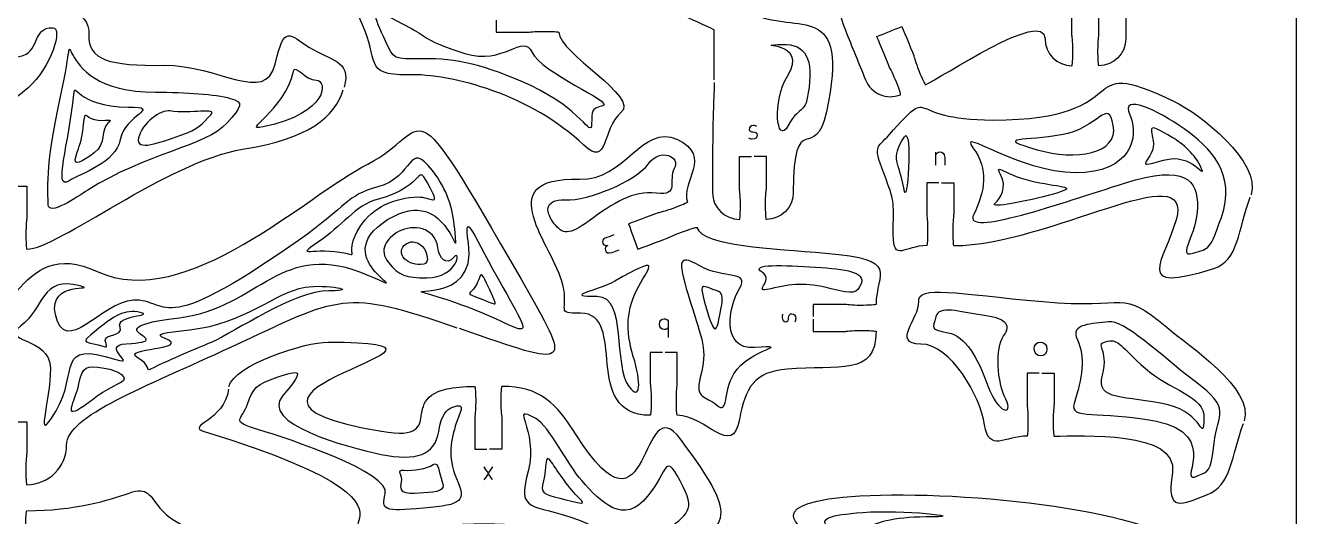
# Model space of a CAD drawing. Extents: x 0 to 300, y 0 to 300.
# Drawn here: x 158.4 to 300, y 149.5 to 204.2 of the extents above; entities that cross this region are included whole.
import ezdxf

# ---------------------------------------------------------------- set-up
doc = ezdxf.new("R2010")
doc.units = 0
doc.header["$MEASUREMENT"] = 0
doc.layers.add('DEFAULT', color=7, linetype='CONTINUOUS')

msp = doc.modelspace()

# ---------------------------------------------------------------- linework, layer by layer
at = {"layer": 'DEFAULT', "color": 1}
msp.add_lwpolyline([(300, 5.25), (300, 294.95)], dxfattribs=at)
for points, knots in [([(253.69, 218.22), (253.26, 218.33), (252.82, 218.45), (252.39, 218.57), (252.39, 218.57), (253.07, 221.1), (253.3, 221.95), (253.34, 222.12), (253.6, 222.68), (253.85, 223.61), (254.1, 224.55), (254.26, 225.31), (254.2, 225.33), (252.6, 225.76), (250.96, 224.81), (250.53, 223.21), (250.01, 221.28), (249.5, 219.35), (248.98, 217.43), (247.89, 213.37), (248.2, 207.42), (249.72, 203.68), (250.47, 201.83), (251.22, 199.98), (251.97, 198.13), (252.59, 196.59), (254.33, 195.85), (255.87, 196.48), (255.93, 196.5), (255.67, 197.24), (255.31, 198.13), (254.94, 199.03), (254.62, 199.56), (254.56, 199.72), (254.23, 200.53), (253.24, 202.96), (253.24, 202.96), (254.17, 203.34), (255.1, 203.71), (256.02, 204.09), (256.02, 204.09), (257.01, 201.66), (257.34, 200.85), (257.4, 200.68), (257.54, 200.08), (257.9, 199.19), (258.27, 198.29), (258.6, 197.58), (258.65, 197.6), (260.19, 198.23), (271.97, 206.22), (271.97, 202.72), (271.97, 201.06), (273.31, 199.71), (274.97, 199.71), (275.02, 199.71), (275.07, 200.5), (275.07, 201.46), (275.07, 202.43), (274.97, 203.04), (274.97, 203.22), (274.97, 204.38), (274.97, 205.55), (274.97, 206.72), (275.42, 206.72), (275.87, 206.72), (276.32, 206.72)], [0, 0, 0, 0, 3.820497, 3.820497, 3.820497, 4.820497, 4.820497, 4.820497, 5.820497, 5.820497, 5.820497, 6.820497, 6.820497, 6.820497, 7.820497, 7.820497, 7.820497, 24.778578, 24.778578, 24.778578, 25.778578, 25.778578, 25.778578, 42.740161, 42.740161, 42.740161, 43.740161, 43.740161, 43.740161, 44.740161, 44.740161, 44.740161, 45.740161, 45.740161, 45.740161, 46.740161, 46.740161, 46.740161, 55.241367, 55.241367, 55.241367, 56.241367, 56.241367, 56.241367, 57.241367, 57.241367, 57.241367, 58.241367, 58.241367, 58.241367, 59.241367, 59.241367, 59.241367, 60.241367, 60.241367, 60.241367, 61.241367, 61.241367, 61.241367, 62.241367, 62.241367, 62.241367, 72.161367, 72.161367, 72.161367, 75.981367, 75.981367, 75.981367, 75.981367]), ([(253.99, 218.14), (254.42, 218.02), (254.85, 217.91), (255.29, 217.79), (255.29, 217.79), (255.97, 220.32), (256.19, 221.17), (256.24, 221.34), (256.3, 221.95), (256.55, 222.88), (256.8, 223.81), (257.04, 224.55), (257.1, 224.55), (258.7, 224.12), (259.65, 222.48), (259.22, 220.88), (257.92, 216.02), (259.32, 203.68), (267.74, 211.73), (272.38, 216.16), (280.97, 216.5), (280.97, 209.37), (280.97, 207.15), (280.97, 204.94), (280.97, 202.72), (280.97, 201.06), (279.63, 199.71), (277.97, 199.71), (277.91, 199.71), (277.87, 200.5), (277.87, 201.46), (277.87, 202.43), (277.97, 203.04), (277.97, 203.22), (277.97, 204.38), (277.97, 205.55), (277.97, 206.72), (277.52, 206.72), (277.07, 206.72), (276.62, 206.72)], [0, 0, 0, 0, 3.820497, 3.820497, 3.820497, 4.820497, 4.820497, 4.820497, 5.820497, 5.820497, 5.820497, 6.820497, 6.820497, 6.820497, 7.820497, 7.820497, 7.820497, 8.820497, 8.820497, 8.820497, 9.820497, 9.820497, 9.820497, 28.690497, 28.690497, 28.690497, 29.690497, 29.690497, 29.690497, 30.690497, 30.690497, 30.690497, 31.690497, 31.690497, 31.690497, 41.610497, 41.610497, 41.610497, 45.440497, 45.440497, 45.440497, 45.440497]), ([(210.81, 204.79), (210.81, 204.34), (210.81, 203.89), (210.81, 203.44), (211.98, 203.44), (213.14, 203.44), (214.31, 203.44), (214.48, 203.44), (215.09, 203.54), (216.06, 203.54), (217.03, 203.54), (217.81, 203.5), (217.81, 203.44), (217.81, 201.09), (226.85, 196.22), (224.72, 194.48), (222.59, 192.74), (223.33, 188.26), (220.58, 190.86), (214.72, 196.44), (205.93, 198.84), (200.95, 198.71), (195.97, 198.59), (197.71, 200.46), (195.93, 204.27), (192.79, 210.98), (195.22, 213.97), (197.18, 213.33)], [0, 0, 0, 0, 3.83, 3.83, 3.83, 13.75, 13.75, 13.75, 14.75, 14.75, 14.75, 15.75, 15.75, 15.75, 16.75, 16.75, 16.75, 17.75, 17.75, 17.75, 18.75, 18.75, 18.75, 19.75, 19.75, 19.75, 20.75, 20.75, 20.75, 20.75]), ([(235.11, 198.13), (235.11, 199.99), (235.11, 201.85), (235.11, 203.71), (235.11, 203.71), (232.73, 204.82), (231.93, 205.19), (231.77, 205.26), (231.18, 205.43), (230.31, 205.83), (229.43, 206.24), (228.74, 206.61), (228.76, 206.66), (229.46, 208.17), (231.7, 209.62), (233.2, 208.92), (234.79, 208.18), (237.81, 206.22), (239.39, 205.49), (244.4, 203.16), (250.31, 207.2), (247.62, 194.57), (246.37, 188.66), (243.92, 195.24), (243.92, 185.58), (243.93, 183.92), (242.59, 182.58), (240.93, 182.58), (240.87, 182.58), (240.83, 183.36), (240.82, 184.33), (240.82, 185.3), (240.92, 185.9), (240.92, 186.08), (240.92, 187.25), (240.92, 188.41), (240.92, 189.58), (240.47, 189.58), (240.02, 189.58), (239.57, 189.58)], [0, 0, 0, 0, 15.82, 15.82, 15.82, 16.82, 16.82, 16.82, 17.82, 17.82, 17.82, 18.82, 18.82, 18.82, 19.82, 19.82, 19.82, 20.82, 20.82, 20.82, 21.82, 21.82, 21.82, 22.82, 22.82, 22.82, 23.82, 23.82, 23.82, 24.82, 24.82, 24.82, 25.82, 25.82, 25.82, 35.74, 35.74, 35.74, 39.57, 39.57, 39.57, 39.57]), ([(106.13, 197.33), (105.26, 200.34), (107.79, 200.36), (109.99, 201.75), (112.23, 203.16), (112.76, 204.43), (113.82, 199.89), (114.87, 195.35), (120.12, 199.84), (126.18, 199.76), (132.23, 199.68), (134.73, 200.34), (134.56, 203.16), (134.39, 205.99), (137.96, 206.81), (142.99, 205.01), (147.05, 203.57), (147.17, 203.35), (150, 203.35), (152.82, 203.35), (152.94, 203.57), (157.01, 205.01), (162.04, 206.81), (165.6, 205.99), (165.44, 203.16), (165.27, 200.34), (167.76, 199.68), (173.82, 199.76), (179.88, 199.84), (185.12, 195.35), (186.18, 199.89), (187.24, 204.43), (187.77, 203.16), (190.01, 201.75), (192.21, 200.36), (194.74, 200.34), (193.87, 197.33)], [0, 0, 0, 0, 1, 1, 1, 2, 2, 2, 3, 3, 3, 4, 4, 4, 5, 5, 5, 6, 6, 6, 7, 7, 7, 8, 8, 8, 9, 9, 9, 10, 10, 10, 11, 11, 11, 12, 12, 12, 12]), ([(260.14, 186.65), (259.69, 186.65), (259.24, 186.65), (258.79, 186.65), (258.79, 185.49), (258.79, 184.32), (258.79, 183.15), (258.79, 182.98), (258.89, 182.37), (258.89, 181.41), (258.89, 180.44), (258.84, 179.66), (258.79, 179.66), (256.33, 179.66), (255.06, 177.73), (255.06, 180.91), (255.06, 184.43), (255.25, 184.47), (254.26, 187.05), (252.73, 191.01), (253.17, 190.42), (254.63, 192.04), (259.83, 197.77), (255.92, 193.66), (266.16, 193.66), (282.78, 193.66), (274.81, 201.26), (286.29, 195.78), (289.27, 194.36), (296.07, 188.96), (294.93, 185.34)], [0, 0, 0, 0, 3.83, 3.83, 3.83, 13.75, 13.75, 13.75, 14.75, 14.75, 14.75, 15.75, 15.75, 15.75, 16.75, 16.75, 16.75, 17.75, 17.75, 17.75, 18.75, 18.75, 18.75, 19.75, 19.75, 19.75, 20.75, 20.75, 20.75, 21.75, 21.75, 21.75, 21.75]), ([(93.27, 170.41), (80.52, 165.96), (80.68, 165.92), (86.42, 175.91), (99.59, 198.86), (96.2, 192.41), (103.5, 188.75), (110.24, 185.38), (123.77, 172.17), (133.62, 176.78), (142.65, 181), (143.12, 169.15), (150, 169.15), (156.88, 169.15), (157.35, 181), (166.37, 176.78), (176.23, 172.17), (189.77, 185.38), (196.5, 188.75), (203.8, 192.41), (200.41, 198.86), (213.59, 175.91), (219.32, 165.91), (219.48, 165.96), (206.73, 170.41)], [0, 0, 0, 0, 1, 1, 1, 2, 2, 2, 3, 3, 3, 4, 4, 4, 5, 5, 5, 6, 6, 6, 7, 7, 7, 8, 8, 8, 8]), ([(106.22, 197.04), (107.25, 193.96), (109.92, 191.63), (117.46, 190.4), (125.76, 189.05), (138.08, 179.26), (141.49, 179.26), (141.54, 179.26), (141.59, 180.05), (141.59, 181.01), (141.59, 181.98), (141.49, 182.59), (141.49, 182.76), (141.49, 183.93), (141.49, 185.1), (141.49, 186.27), (142.49, 186.27), (143.49, 186.27), (144.49, 186.27), (144.49, 185.1), (144.49, 183.93), (144.49, 182.76), (144.49, 182.59), (144.39, 181.98), (144.39, 181.01), (144.39, 180.05), (144.43, 179.26), (144.49, 179.26), (146.47, 179.26), (146.95, 179.98), (150, 179.98), (153.04, 179.98), (153.52, 179.26), (155.51, 179.26), (155.56, 179.26), (155.61, 180.05), (155.61, 181.01), (155.61, 181.98), (155.51, 182.59), (155.51, 182.76), (155.51, 183.93), (155.51, 185.1), (155.51, 186.27), (156.51, 186.27), (157.51, 186.27), (158.51, 186.27), (158.51, 185.1), (158.51, 183.93), (158.51, 182.76), (158.51, 182.59), (158.41, 181.98), (158.41, 181.01), (158.41, 180.05), (158.45, 179.26), (158.51, 179.26), (161.91, 179.26), (174.24, 189.05), (182.54, 190.4), (190.08, 191.63), (192.75, 193.96), (193.78, 197.04)], [0, 0, 0, 0, 1, 1, 1, 2, 2, 2, 3, 3, 3, 4, 4, 4, 13.93, 13.93, 13.93, 22.43, 22.43, 22.43, 32.36, 32.36, 32.36, 33.36, 33.36, 33.36, 34.36, 34.36, 34.36, 35.36, 35.36, 35.36, 36.36, 36.36, 36.36, 37.36, 37.36, 37.36, 38.36, 38.36, 38.36, 48.29, 48.29, 48.29, 56.79, 56.79, 56.79, 66.72, 66.72, 66.72, 67.72, 67.72, 67.72, 68.72, 68.72, 68.72, 69.72, 69.72, 69.72, 70.72, 70.72, 70.72, 70.72]), ([(235.11, 197.83), (235.1, 196.02), (234.97, 196.09), (234.92, 189.28), (234.92, 188.35), (234.92, 186.5), (234.92, 185.57), (234.92, 183.92), (236.27, 182.58), (237.93, 182.58), (237.98, 182.58), (238.03, 183.36), (238.03, 184.33), (238.03, 185.3), (237.92, 185.9), (237.93, 186.08), (237.92, 186.95), (237.92, 189.58), (237.92, 189.58), (238.37, 189.58), (238.82, 189.58), (239.27, 189.58)], [0, 0, 0, 0, 1, 1, 1, 2, 2, 2, 3, 3, 3, 4, 4, 4, 5, 5, 5, 6, 6, 6, 9.82, 9.82, 9.82, 9.82]), ([(229.34, 167.75), (228.89, 167.75), (228.44, 167.75), (227.99, 167.75), (227.99, 166.59), (227.99, 165.42), (227.99, 164.25), (227.99, 164.08), (228.09, 163.47), (228.09, 162.5), (228.09, 161.54), (228.04, 160.75), (227.99, 160.75), (220.2, 160.75), (225.59, 172.15), (220.2, 172.13), (217.35, 172.11), (218.93, 172.4), (218.25, 175.28), (217.23, 179.57), (209.89, 187.37), (220.1, 187.05), (225.17, 186.89), (227.03, 193.31), (231.01, 191.49), (234.98, 189.67), (231.34, 186.68), (232.13, 184.5), (232.15, 184.45), (231.43, 184.14), (230.53, 183.81), (229.62, 183.48), (229.01, 183.36), (228.85, 183.3), (228.02, 183), (225.56, 182.1), (225.56, 182.1), (225.9, 181.16), (226.24, 180.22), (226.59, 179.28), (226.59, 179.28), (229.05, 180.18), (229.87, 180.48), (230.04, 180.54), (230.57, 180.84), (231.48, 181.17), (232.39, 181.5), (233.14, 181.73), (233.16, 181.68), (233.91, 179.61), (241.52, 179.35), (247.52, 178.83), (256.05, 178.1), (253.14, 176.68), (253.14, 173.1), (253.14, 173.05), (252.35, 173), (251.39, 173), (250.42, 173), (249.81, 173.1), (249.64, 173.1), (248.47, 173.1), (247.3, 173.1), (246.14, 173.1), (246.14, 172.65), (246.14, 172.2), (246.14, 171.75)], [0, 0, 0, 0, 3.83, 3.83, 3.83, 13.75, 13.75, 13.75, 14.75, 14.75, 14.75, 15.75, 15.75, 15.75, 16.75, 16.75, 16.75, 17.75, 17.75, 17.75, 18.75, 18.75, 18.75, 19.75, 19.75, 19.75, 20.75, 20.75, 20.75, 21.75, 21.75, 21.75, 22.75, 22.75, 22.75, 23.75, 23.75, 23.75, 32.253423, 32.253423, 32.253423, 33.253423, 33.253423, 33.253423, 34.253423, 34.253423, 34.253423, 35.253423, 35.253423, 35.253423, 36.253423, 36.253423, 36.253423, 37.253423, 37.253423, 37.253423, 38.253423, 38.253423, 38.253423, 39.253423, 39.253423, 39.253423, 49.173423, 49.173423, 49.173423, 53.003423, 53.003423, 53.003423, 53.003423]), ([(260.44, 186.65), (260.89, 186.65), (261.34, 186.65), (261.79, 186.65), (261.79, 185.49), (261.79, 184.32), (261.79, 183.15), (261.79, 182.98), (261.69, 182.37), (261.69, 181.41), (261.69, 180.44), (261.73, 179.66), (261.79, 179.66), (272.41, 179.66), (288.67, 189.89), (286.57, 182.52), (285.27, 177.91), (281.52, 174.22), (290.77, 177.1), (293.52, 177.96), (293.51, 181.5), (294.83, 185.06)], [0, 0, 0, 0, 3.83, 3.83, 3.83, 13.75, 13.75, 13.75, 14.75, 14.75, 14.75, 15.75, 15.75, 15.75, 16.75, 16.75, 16.75, 17.75, 17.75, 17.75, 18.75, 18.75, 18.75, 18.75]), ([(93.56, 170.5), (106.2, 174.91), (106.43, 174.1), (118.68, 168.38), (128.44, 163.83), (137.05, 160.74), (137.05, 157.43), (137.05, 154.99), (139.04, 153.01), (141.5, 153.01), (141.56, 153.01), (141.6, 153.8), (141.6, 154.76), (141.6, 155.73), (141.5, 156.34), (141.5, 156.51), (141.5, 157.68), (141.5, 158.85), (141.5, 160.01), (142.5, 160.01), (143.5, 160.01), (144.5, 160.01), (144.5, 158.85), (144.5, 157.68), (144.5, 156.51), (144.5, 156.34), (144.4, 155.73), (144.4, 154.76), (144.4, 153.8), (144.44, 153.01), (144.5, 153.01), (147.25, 153.01), (146.96, 154.61), (150, 154.61), (153.04, 154.61), (152.75, 153.01), (155.5, 153.01), (155.56, 153.01), (155.6, 153.8), (155.6, 154.76), (155.6, 155.73), (155.5, 156.34), (155.5, 156.51), (155.5, 157.68), (155.5, 158.85), (155.5, 160.01), (156.5, 160.01), (157.5, 160.01), (158.5, 160.01), (158.5, 158.85), (158.5, 157.68), (158.5, 156.51), (158.5, 156.34), (158.4, 155.73), (158.4, 154.76), (158.4, 153.8), (158.45, 153.01), (158.5, 153.01), (160.96, 153.01), (162.95, 154.99), (162.95, 157.43), (162.95, 160.74), (171.56, 163.83), (181.32, 168.38), (193.57, 174.1), (193.8, 174.91), (206.44, 170.5)], [0, 0, 0, 0, 1, 1, 1, 2, 2, 2, 3, 3, 3, 4, 4, 4, 5, 5, 5, 14.92, 14.92, 14.92, 23.43, 23.43, 23.43, 33.35, 33.35, 33.35, 34.35, 34.35, 34.35, 35.35, 35.35, 35.35, 36.35, 36.35, 36.35, 37.35, 37.35, 37.35, 38.35, 38.35, 38.35, 39.35, 39.35, 39.35, 49.27, 49.27, 49.27, 57.78, 57.78, 57.78, 67.7, 67.7, 67.7, 68.7, 68.7, 68.7, 69.7, 69.7, 69.7, 70.7, 70.7, 70.7, 71.7, 71.7, 71.7, 72.7, 72.7, 72.7, 72.7]), ([(271.32, 165.43), (270.87, 165.43), (270.42, 165.43), (269.97, 165.43), (269.97, 164.27), (269.97, 163.1), (269.97, 161.94), (269.97, 161.76), (270.07, 161.15), (270.07, 160.18), (270.07, 159.22), (270.03, 158.43), (269.97, 158.43), (267.51, 158.43), (265.74, 156.54), (265.24, 159.69), (264.74, 162.84), (261.5, 168.69), (258.14, 168.69), (254.78, 168.69), (258.02, 171.56), (257.89, 173.42), (257.77, 175.29), (262, 174.3), (271.71, 173.42), (281.42, 172.55), (280.3, 174.96), (285.53, 170.56), (288.06, 168.43), (295.3, 163.71), (294.17, 160.12)], [0, 0, 0, 0, 3.83, 3.83, 3.83, 13.75, 13.75, 13.75, 14.75, 14.75, 14.75, 15.75, 15.75, 15.75, 16.75, 16.75, 16.75, 17.75, 17.75, 17.75, 18.75, 18.75, 18.75, 19.75, 19.75, 19.75, 20.75, 20.75, 20.75, 21.75, 21.75, 21.75, 21.75]), ([(246.14, 171.45), (246.14, 171), (246.14, 170.55), (246.14, 170.1), (247.3, 170.1), (248.47, 170.1), (249.64, 170.1), (249.81, 170.1), (250.42, 170.2), (251.39, 170.2), (252.35, 170.2), (253.14, 170.16), (253.14, 170.1), (253.14, 165.05), (249.04, 166.39), (243.22, 165.9), (239.59, 165.59), (238.55, 163.84), (237.92, 160.29), (237.14, 155.89), (234.21, 160.75), (230.99, 160.75), (230.93, 160.75), (230.89, 161.54), (230.89, 162.5), (230.89, 163.47), (230.99, 164.08), (230.99, 164.25), (230.99, 165.42), (230.99, 166.59), (230.99, 167.75), (230.54, 167.75), (230.09, 167.75), (229.64, 167.75)], [0, 0, 0, 0, 3.82, 3.82, 3.82, 13.74, 13.74, 13.74, 14.74, 14.74, 14.74, 15.74, 15.74, 15.74, 16.74, 16.74, 16.74, 17.74, 17.74, 17.74, 18.74, 18.74, 18.74, 19.74, 19.74, 19.74, 20.74, 20.74, 20.74, 30.66, 30.66, 30.66, 34.49, 34.49, 34.49, 34.49]), ([(181.04, 163.95), (181.59, 166.39), (189.53, 168.91), (192.09, 168.91), (213.18, 168.91), (173.54, 163.05), (198.03, 158.97), (206.5, 157.55), (198.03, 163.97), (208.43, 163.97), (208.48, 163.97), (208.53, 163.19), (208.53, 162.22), (208.53, 161.25), (208.43, 160.64), (208.43, 160.47), (208.43, 159.3), (208.43, 158.14), (208.43, 156.97), (208.88, 156.97), (209.33, 156.97), (209.78, 156.97)], [0, 0, 0, 0, 1, 1, 1, 2, 2, 2, 3, 3, 3, 4, 4, 4, 5, 5, 5, 14.92, 14.92, 14.92, 18.75, 18.75, 18.75, 18.75]), ([(181, 163.65), (180.53, 160.11), (176.15, 159.59), (178.29, 158.94), (211.76, 148.77), (181.84, 146.88), (205.65, 148.52), (235.87, 150.59), (209.14, 129.5), (230.4, 144.61), (236.34, 148.84), (238.52, 148.45), (231.39, 158.05), (226.71, 164.37), (228.24, 145.11), (219.72, 158.57), (217.49, 162.1), (215.73, 163.97), (211.43, 163.97), (211.37, 163.97), (211.33, 163.19), (211.33, 162.22), (211.33, 161.25), (211.43, 160.64), (211.43, 160.47), (211.43, 159.3), (211.43, 158.14), (211.43, 156.97), (210.98, 156.97), (210.53, 156.97), (210.08, 156.97)], [0, 0, 0, 0, 1, 1, 1, 2, 2, 2, 3, 3, 3, 4, 4, 4, 5, 5, 5, 6, 6, 6, 7, 7, 7, 8, 8, 8, 17.92, 17.92, 17.92, 21.75, 21.75, 21.75, 21.75]), ([(271.62, 165.43), (272.07, 165.43), (272.52, 165.43), (272.97, 165.43), (272.97, 164.27), (272.97, 163.1), (272.97, 161.94), (272.97, 161.76), (272.87, 161.15), (272.87, 160.18), (272.87, 159.22), (272.92, 158.43), (272.97, 158.43), (275.91, 158.43), (286.9, 159.11), (286.16, 154.37), (285.41, 149.64), (287.28, 150.89), (290.01, 151.88), (292.72, 152.87), (292.76, 156.27), (294.07, 159.84)], [0, 0, 0, 0, 3.83, 3.83, 3.83, 13.75, 13.75, 13.75, 14.75, 14.75, 14.75, 15.75, 15.75, 15.75, 16.75, 16.75, 16.75, 17.75, 17.75, 17.75, 18.75, 18.75, 18.75, 18.75]), ([(115.11, 141.76), (115.11, 142.21), (115.11, 142.66), (115.11, 143.11), (113.95, 143.11), (112.78, 143.11), (111.61, 143.11), (111.44, 143.11), (110.84, 143.01), (109.87, 143.01), (108.9, 143.01), (108.12, 143.05), (108.12, 143.11), (108.12, 149.03), (104.34, 146.91), (117.47, 147.32), (129.42, 147.69), (125.82, 153.61), (130.1, 152.09), (132.28, 151.31), (136.15, 150.11), (141.5, 150.11), (141.55, 150.07), (141.6, 149.31), (141.6, 148.36), (141.6, 147.39), (141.5, 146.78), (141.5, 146.61), (141.5, 145.44), (141.5, 144.28), (141.5, 143.11), (142.5, 143.11), (143.5, 143.11), (144.5, 143.11), (144.5, 144.28), (144.5, 145.44), (144.5, 146.61), (144.5, 146.78), (144.4, 147.39), (144.4, 148.36), (144.4, 149.33), (144.44, 150.11), (144.5, 150.11), (145.88, 150.11), (146.96, 148.92), (150, 148.92), (153.04, 148.92), (154.12, 150.11), (155.5, 150.11), (155.56, 150.11), (155.6, 149.33), (155.6, 148.36), (155.6, 147.39), (155.5, 146.78), (155.5, 146.61), (155.5, 145.44), (155.5, 144.28), (155.5, 143.11), (156.5, 143.11), (157.5, 143.11), (158.5, 143.11), (158.5, 144.28), (158.5, 145.44), (158.5, 146.61), (158.5, 146.78), (158.4, 147.39), (158.4, 148.36), (158.4, 149.31), (158.45, 150.07), (158.5, 150.11), (163.85, 150.11), (167.72, 151.31), (169.9, 152.09), (174.18, 153.61), (170.58, 147.69), (182.53, 147.32), (195.66, 146.91), (191.89, 149.03), (191.89, 143.11), (191.89, 143.05), (191.1, 143.01), (190.14, 143.01), (189.17, 143.01), (188.56, 143.11), (188.39, 143.11), (187.22, 143.11), (186.05, 143.11), (184.89, 143.11), (184.89, 142.66), (184.89, 142.21), (184.89, 141.76)], [0, 0, 0, 0, 3.82, 3.82, 3.82, 13.74, 13.74, 13.74, 14.74, 14.74, 14.74, 15.74, 15.74, 15.74, 16.74, 16.74, 16.74, 17.74, 17.74, 17.74, 18.74, 18.74, 18.74, 19.74, 19.74, 19.74, 20.74, 20.74, 20.74, 30.66, 30.66, 30.66, 39.16, 39.16, 39.16, 49.08, 49.08, 49.08, 50.08, 50.08, 50.08, 51.08, 51.08, 51.08, 52.08, 52.08, 52.08, 53.08, 53.08, 53.08, 54.08, 54.08, 54.08, 55.08, 55.08, 55.08, 65, 65, 65, 73.5, 73.5, 73.5, 83.42, 83.42, 83.42, 84.42, 84.42, 84.42, 85.42, 85.42, 85.42, 86.42, 86.42, 86.42, 87.42, 87.42, 87.42, 88.42, 88.42, 88.42, 89.42, 89.42, 89.42, 90.42, 90.42, 90.42, 100.34, 100.34, 100.34, 104.16, 104.16, 104.16, 104.16]), ([(235.72, 133.72), (236.17, 133.72), (236.62, 133.72), (237.07, 133.72), (237.07, 134.89), (237.07, 136.05), (237.07, 137.22), (237.07, 137.39), (236.97, 138), (236.97, 138.97), (236.97, 139.94), (237.01, 140.72), (237.07, 140.72), (247.47, 140.72), (238.83, 130.12), (262.3, 134.64), (278.4, 137.74), (276.22, 141.47), (273.64, 143.72), (265.25, 151.03), (252.71, 146.79), (250.89, 145), (249.06, 143.22), (247.9, 145.99), (245.91, 147.34), (243.91, 148.7), (240.43, 151.52), (253.63, 151.85), (266.69, 152.18), (287.71, 149.48), (288.39, 144.69)], [0, 0, 0, 0, 3.83, 3.83, 3.83, 13.75, 13.75, 13.75, 14.75, 14.75, 14.75, 15.75, 15.75, 15.75, 16.75, 16.75, 16.75, 17.75, 17.75, 17.75, 18.75, 18.75, 18.75, 19.75, 19.75, 19.75, 20.75, 20.75, 20.75, 21.75, 21.75, 21.75, 21.75])]:
    msp.add_open_spline(points, degree=3, knots=knots, dxfattribs=at)
at = {"layer": 'DEFAULT', "color": 5}
for points, knots in [([(162.28, 196.29), (160.49, 188.14), (160.9, 185.71), (160.9, 184.26), (160.9, 182.85), (164.16, 185.1), (165.31, 185.84), (171.74, 189.94), (178.54, 190.78), (180.79, 193.3), (182.49, 195.21), (182.75, 195.62), (181.19, 196.07), (179.52, 196.55), (176.26, 196.76), (172.87, 196.76), (159.91, 196.76), (164.81, 207.83), (162.28, 196.29)], [0, 0, 0, 0, 1, 1, 1, 2, 2, 2, 3, 3, 3, 4, 4, 4, 5, 5, 5, 6, 6, 6, 6]), ([(214.66, 197.49), (220.35, 194.85), (221.38, 191.64), (221.44, 193.19), (221.5, 194.75), (221.32, 194.87), (222.69, 195.25), (224.06, 195.62), (215.77, 198.96), (214.81, 201.2), (213.85, 203.44), (211.67, 199.69), (207.31, 201.08), (202.95, 202.47), (203.08, 202.9), (201.37, 203.85), (196.08, 206.81), (197.2, 205.36), (198.53, 202.36), (199.38, 200.46), (199.28, 200.41), (202.76, 200.48), (206.25, 200.54), (209.64, 199.8), (214.66, 197.49)], [0, 0, 0, 0, 1, 1, 1, 2, 2, 2, 3, 3, 3, 4, 4, 4, 5, 5, 5, 6, 6, 6, 7, 7, 7, 8, 8, 8, 8]), ([(150, 182.98), (151.03, 182.98), (152, 182.37), (152.51, 182.81), (153.73, 183.86), (152.51, 187.87), (152.51, 189.48), (152.51, 194.19), (155.29, 194.2), (158.66, 197.25), (161.2, 199.53), (162.61, 203.95), (161.4, 203.95), (159.14, 203.95), (159.93, 201.48), (158.12, 200.86), (155.34, 199.9), (157.73, 203.07), (154.93, 201.73), (153.28, 200.94), (152.84, 200.35), (150, 200.35), (147.15, 200.35), (146.72, 200.94), (145.07, 201.73), (142.26, 203.07), (144.65, 199.9), (141.87, 200.86), (140.07, 201.48), (140.86, 203.95), (138.6, 203.95), (137.39, 203.95), (138.8, 199.53), (141.33, 197.25), (144.71, 194.2), (147.49, 194.19), (147.49, 189.48), (147.49, 187.87), (146.26, 183.86), (147.49, 182.81), (148, 182.37), (148.97, 182.98), (150, 182.98)], [1, 1, 1, 1, 2, 2, 2, 3, 3, 3, 4, 4, 4, 5, 5, 5, 6, 6, 6, 7, 7, 7, 8, 8, 8, 9, 9, 9, 10, 10, 10, 11, 11, 11, 12, 12, 12, 13, 13, 13, 14, 14, 14, 15, 15, 15, 15]), ([(245.67, 197.3), (246.13, 200.94), (245.01, 202.31), (242.19, 202.06), (239.36, 201.82), (245.77, 202.53), (243.26, 198.55), (241.57, 195.85), (242.02, 190.68), (243.35, 193.04), (244.8, 195.63), (245.26, 193.97), (245.67, 197.3)], [0, 0, 0, 0, 1, 1, 1, 2, 2, 2, 3, 3, 3, 4, 4, 4, 4]), ([(184.85, 192.89), (192.26, 194.47), (192.01, 198.09), (190.78, 198.09), (189.53, 198.09), (188.42, 199.96), (188.24, 199.11), (187.28, 194.63), (182.2, 192.32), (184.85, 192.89)], [0, 0, 0, 0, 1, 1, 1, 2, 2, 2, 3, 3, 3, 3]), ([(291.62, 182.8), (290.3, 179.15), (290.37, 179.4), (288.46, 178.82), (286.56, 178.23), (288.96, 180.97), (288.96, 183.96), (288.96, 186.95), (287.72, 188.78), (280.83, 186.62), (273.94, 184.46), (262.74, 180.47), (264.02, 183.13), (265.3, 185.78), (265.72, 188.14), (263.94, 190.57), (262.15, 193), (269.12, 187.78), (275.35, 187.78), (281.57, 187.78), (282.49, 191.76), (281.41, 194.25), (280.33, 196.74), (284.56, 194.75), (287.47, 192.68), (290.37, 190.6), (293.36, 187.62), (291.62, 182.8)], [1, 1, 1, 1, 2, 2, 2, 3, 3, 3, 4, 4, 4, 5, 5, 5, 6, 6, 6, 7, 7, 7, 8, 8, 8, 9, 9, 9, 10, 10, 10, 10]), ([(196.59, 176.35), (186.79, 180.61), (184.54, 172.73), (175.52, 171.63), (165.06, 170.34), (176.17, 169.13), (169.6, 168.72), (166.62, 168.54), (170.99, 166.16), (168.42, 166.98), (161.6, 169.15), (164.37, 165.61), (161.78, 161.25), (159.18, 156.89), (161.2, 162.37), (161.14, 165.98), (161.08, 169.59), (155.31, 168.85), (157.84, 170.71), (160.46, 172.65), (160.08, 176.34), (164.44, 175.17), (166.62, 174.59), (160.82, 175.85), (161.7, 171.98), (162.8, 167.1), (166.79, 173.38), (170.39, 173.58), (174.43, 173.79), (172.7, 168.93), (188.78, 180.24), (194.44, 184.22), (194.04, 185.23), (197.62, 186.2), (201.79, 187.32), (200.95, 191.56), (203.7, 188.03), (205.43, 185.82), (205.96, 183.84), (206.19, 181.52), (206.73, 176.07), (205.73, 186.88), (198.72, 182.56), (191.49, 178.11), (202.94, 173.59), (196.59, 176.35)], [1, 1, 1, 1, 2, 2, 2, 3, 3, 3, 4, 4, 4, 5, 5, 5, 6, 6, 6, 7, 7, 7, 8, 8, 8, 9, 9, 9, 10, 10, 10, 11, 11, 11, 12, 12, 12, 13, 13, 13, 14, 14, 14, 15, 15, 15, 16, 16, 16, 16]), ([(221.19, 182.43), (223.93, 184.43), (226.01, 185.83), (228.66, 185.5), (231.32, 185.17), (229.91, 186.91), (230.66, 188.24), (231.4, 189.57), (229.17, 190.65), (227.75, 188.74), (226.34, 186.83), (221.11, 184.67), (218.54, 184.75), (215.96, 184.84), (216.38, 183.26), (217.29, 182.1), (218.2, 180.94), (218.9, 180.75), (221.19, 182.43)], [0, 0, 0, 0, 1, 1, 1, 2, 2, 2, 3, 3, 3, 4, 4, 4, 5, 5, 5, 6, 6, 6, 6]), ([(203.53, 174.17), (213.77, 171.26), (216.11, 166.94), (211.58, 174.97), (208.33, 180.74), (207.11, 184.08), (207.72, 179.95), (208.8, 172.73), (199.35, 175.36), (203.53, 174.17)], [0, 0, 0, 0, 1, 1, 1, 2, 2, 2, 3, 3, 3, 3]), ([(226.7, 175.13), (225.31, 172.55), (225.18, 170.31), (226.09, 167.32), (227, 164.33), (226.9, 162.27), (225.62, 163.93), (223.78, 166.33), (225.41, 174.02), (222.07, 174.02), (218.11, 174.02), (221.98, 174.55), (224.02, 175.7), (229.29, 178.66), (227.96, 177.46), (226.7, 175.13)], [0, 0, 0, 0, 1, 1, 1, 2, 2, 2, 3, 3, 3, 4, 4, 4, 5, 5, 5, 5]), ([(233.56, 164.96), (234.4, 168.16), (233.75, 169.14), (232.44, 173.43), (231.13, 177.72), (230.82, 178.96), (233.5, 177.41), (236.18, 175.85), (239.16, 176.97), (237.92, 174.88), (236.67, 172.8), (235.89, 168.08), (239.6, 168.3), (244.19, 168.57), (239.04, 168.25), (237.3, 165.39), (236.08, 163.4), (236.74, 160.72), (235.37, 161.91), (234.16, 162.94), (232.92, 162.53), (233.56, 164.96)], [0, 0, 0, 0, 1, 1, 1, 2, 2, 2, 3, 3, 3, 4, 4, 4, 5, 5, 5, 6, 6, 6, 7, 7, 7, 7]), ([(261.18, 169.96), (258.97, 170.39), (259.53, 170.41), (259.81, 171.73), (260.11, 173.07), (262.46, 172.25), (264.95, 171.92), (267.44, 171.58), (268.35, 170.92), (267.36, 169.59), (266.36, 168.26), (266.65, 164.4), (267.59, 162.55), (268.52, 160.71), (266.77, 160.79), (265.61, 164.03), (264.45, 167.27), (263.09, 169.58), (261.18, 169.96)], [0, 0, 0, 0, 1, 1, 1, 2, 2, 2, 3, 3, 3, 4, 4, 4, 5, 5, 5, 6, 6, 6, 6]), ([(275.2, 162.08), (276.12, 164.87), (276.49, 167.25), (275.58, 169.15), (274.66, 171.04), (277.32, 170.92), (279.06, 171.16), (280.8, 171.41), (284.54, 167.68), (288.69, 164.52), (292.84, 161.37), (291.22, 161.12), (290.81, 157.63), (290.39, 154.15), (290.15, 154.58), (289.04, 154.03), (286.32, 152.69), (291.93, 158.65), (284.2, 160.12), (278.05, 161.3), (274.6, 160.22), (275.2, 162.08)], [0, 0, 0, 0, 1, 1, 1, 2, 2, 2, 3, 3, 3, 4, 4, 4, 5, 5, 5, 6, 6, 6, 7, 7, 7, 7]), ([(204.41, 158.95), (203.99, 156.34), (201.92, 155.59), (198, 156.4), (194.07, 157.21), (184.36, 159.86), (187.04, 162.95), (189.72, 166.05), (188.78, 165.8), (186.42, 164.99), (184.05, 164.18), (183.74, 163.81), (183.12, 162), (182.49, 160.19), (181, 160.13), (184.36, 159.14), (187.72, 158.14), (199.08, 154.34), (198.46, 152.01), (197.98, 150.2), (198.26, 150), (202.7, 150.39), (207.15, 150.77), (207.47, 151.22), (206.4, 153.71), (205.33, 156.2), (205.81, 158.06), (206.36, 159.86), (206.66, 160.87), (207.69, 162.39), (205.86, 161.61), (205.29, 161.36), (204.72, 160.9), (204.41, 158.95)], [1, 1, 1, 1, 2, 2, 2, 3, 3, 3, 4, 4, 4, 5, 5, 5, 6, 6, 6, 7, 7, 7, 8, 8, 8, 9, 9, 9, 10, 10, 10, 11, 11, 11, 12, 12, 12, 12]), ([(220.35, 153.47), (222.52, 151.05), (224.98, 148.4), (227.69, 151.73), (230.06, 154.62), (229.5, 157.08), (231.68, 152.72), (233.1, 149.88), (231.88, 149.64), (228.94, 147.25), (222.34, 141.89), (227.32, 146.37), (219.97, 149.11), (214.73, 151.07), (213.12, 149.7), (214.37, 154.51), (215.61, 159.32), (212.04, 162.11), (215.24, 160.38), (216.73, 159.57), (218.75, 155.25), (220.35, 153.47)], [0, 0, 0, 0, 1, 1, 1, 2, 2, 2, 3, 3, 3, 4, 4, 4, 5, 5, 5, 6, 6, 6, 7, 7, 7, 7])]:
    msp.add_open_spline(points, degree=3, knots=knots, dxfattribs=at)
at = {"layer": 'DEFAULT', "color": 3}
for points, knots in [([(163.75, 196.51), (163.25, 191.06), (161.38, 185.65), (163.25, 186.89), (164.5, 187.73), (168.42, 188.82), (168.92, 191.5), (169.41, 194.18), (173.71, 195.11), (169.85, 195.11), (163.87, 195.11), (163.9, 198.19), (163.75, 196.51)], [0, 0, 0, 0, 1, 1, 1, 2, 2, 2, 3, 3, 3, 4, 4, 4, 4]), ([(271.09, 190.35), (266.04, 191.81), (269.91, 191.3), (273.77, 192), (278.01, 192.76), (278.98, 196.24), (279.57, 193.05), (280.16, 189.85), (275.38, 189.11), (271.09, 190.35)], [0, 0, 0, 0, 1, 1, 1, 2, 2, 2, 3, 3, 3, 3]), ([(164.84, 193.15), (164.55, 190.89), (164.4, 190.97), (164, 189.66), (163.59, 188.35), (164.65, 188.98), (166.02, 190.01), (167.39, 191.03), (166.74, 192.62), (167.55, 193.3), (168.36, 193.99), (167.2, 193.43), (166.05, 193.71), (164.9, 193.99), (165.07, 194.96), (164.84, 193.15)], [0, 0, 0, 0, 1, 1, 1, 2, 2, 2, 3, 3, 3, 4, 4, 4, 5, 5, 5, 5]), ([(179, 194.24), (177.96, 193.16), (177.76, 192.67), (175.58, 191.93), (173.4, 191.19), (170.6, 190.07), (170.97, 191.69), (171.34, 193.3), (173.41, 194.84), (174.46, 194.67), (176.76, 194.3), (179.83, 195.09), (179, 194.24)], [0, 0, 0, 0, 1, 1, 1, 2, 2, 2, 3, 3, 3, 4, 4, 4, 4]), ([(256.3, 191.79), (254.62, 189.24), (255.77, 188.98), (256.22, 186.09), (256.67, 183.21), (257.22, 193.18), (256.3, 191.79)], [0, 0, 0, 0, 1, 1, 1, 2, 2, 2, 2]), ([(284.02, 191.38), (283.7, 193.04), (283.44, 193.3), (286.14, 191.72), (287.28, 191.05), (288.75, 189.78), (289.38, 188.3), (290, 186.83), (288.35, 190.11), (285.18, 189.19), (281.16, 188.01), (284.43, 189.24), (284.02, 191.38)], [0, 0, 0, 0, 1, 1, 1, 2, 2, 2, 3, 3, 3, 4, 4, 4, 4]), ([(203.44, 186.12), (204.68, 183.85), (203.44, 185.11), (202.1, 185.09), (199.58, 185.03), (197.02, 183.97), (195.65, 181.78), (193.7, 178.67), (195.72, 178.42), (194.05, 178.81), (190.56, 179.62), (188.11, 178.12), (191.02, 180.08), (193.54, 181.78), (195.2, 184.19), (197.56, 184.81), (203.4, 186.37), (201.69, 189.31), (203.44, 186.12)], [0, 0, 0, 0, 1, 1, 1, 2, 2, 2, 3, 3, 3, 4, 4, 4, 5, 5, 5, 6, 6, 6, 6]), ([(267.01, 187.59), (267.77, 186.17), (267.05, 184.95), (266.38, 184.37), (265.72, 183.79), (269.95, 184.58), (272.9, 185.41), (275.85, 186.24), (273.94, 186.15), (270.84, 186.77), (267.57, 187.42), (266.25, 189.02), (267.01, 187.59)], [0, 0, 0, 0, 1, 1, 1, 2, 2, 2, 3, 3, 3, 4, 4, 4, 4]), ([(203.1, 176.07), (200.7, 176.07), (200.02, 176.3), (198.8, 177.79), (197.71, 179.12), (198.53, 180.48), (200, 181.26), (201.48, 182.04), (203.98, 181.77), (204.31, 179.46), (204.49, 178.24), (205.26, 177.37), (206.11, 178.37), (206.96, 179.37), (206.52, 176.08), (203.1, 176.07)], [0, 0, 0, 0, 1, 1, 1, 2, 2, 2, 3, 3, 3, 4, 4, 4, 5, 5, 5, 5]), ([(200.44, 178.38), (200.77, 177.85), (201.63, 177.54), (202.39, 177.54), (203.49, 177.54), (203.14, 178.54), (202.92, 179.08), (202.62, 179.8), (201.73, 180.3), (201.03, 179.99), (200.28, 179.65), (200.07, 178.98), (200.44, 178.38)], [0, 0, 0, 0, 1, 1, 1, 2, 2, 2, 3, 3, 3, 4, 4, 4, 4]), ([(208.51, 175.13), (209.28, 176.4), (208.85, 177.42), (210.09, 174.72), (211, 172.76), (211.1, 172.94), (209.34, 173.64), (207.1, 174.53), (207.89, 174.1), (208.51, 175.13)], [0, 0, 0, 0, 1, 1, 1, 2, 2, 2, 3, 3, 3, 3]), ([(248.13, 174.86), (250.64, 174.21), (251.01, 174.33), (251.47, 175.42), (252.02, 176.69), (249.81, 177.05), (246.39, 177.26), (242.96, 177.47), (238.95, 177.67), (240.44, 176.69), (241.93, 175.72), (239.1, 174.32), (241.4, 174.86), (243.71, 175.39), (245.2, 175.6), (248.13, 174.86)], [0, 0, 0, 0, 1, 1, 1, 2, 2, 2, 3, 3, 3, 4, 4, 4, 5, 5, 5, 5]), ([(172.22, 165.86), (174.82, 167.13), (177.3, 168.12), (179.04, 168.88), (181.77, 170.07), (188.36, 174.63), (192.16, 174.63), (195.95, 174.63), (191.81, 175.41), (189.53, 175.02), (186.02, 174.43), (182.98, 171), (176.67, 170.28), (173.74, 169.94), (172.64, 169.85), (173.87, 169.34), (177.12, 168), (168.72, 168.34), (170.91, 167.13), (172.28, 166.38), (171.82, 165.66), (172.22, 165.86)], [0, 0, 0, 0, 1, 1, 1, 2, 2, 2, 3, 3, 3, 4, 4, 4, 5, 5, 5, 6, 6, 6, 7, 7, 7, 7]), ([(234.37, 172.24), (233.63, 174.77), (233.37, 175.47), (234.56, 174.95), (235.74, 174.42), (236.3, 174.79), (235.86, 172.55), (235.43, 170.31), (235.24, 169.25), (234.37, 172.24)], [0, 0, 0, 0, 1, 1, 1, 2, 2, 2, 3, 3, 3, 3]), ([(166.55, 170.45), (168.09, 171.76), (169.44, 172.61), (171.15, 172.21), (172.86, 171.81), (168.31, 171.94), (168.91, 170.57), (169.36, 169.55), (167.1, 169.83), (167.26, 169.1), (167.51, 167.94), (167.56, 168.43), (165.95, 168.71), (164.37, 168.97), (165.14, 169.24), (166.55, 170.45)], [0, 0, 0, 0, 1, 1, 1, 2, 2, 2, 3, 3, 3, 4, 4, 4, 5, 5, 5, 5]), ([(278.98, 169.01), (277.24, 168.63), (279.21, 168.22), (278.37, 165.23), (277.54, 162.24), (280.92, 163.04), (285.7, 161.91), (289.64, 160.97), (289.52, 157.51), (289.68, 160.43), (289.82, 162.87), (285.87, 163.55), (283.13, 165.99), (280.39, 168.43), (280.14, 169.27), (278.98, 169.01)], [0, 0, 0, 0, 1, 1, 1, 2, 2, 2, 3, 3, 3, 4, 4, 4, 5, 5, 5, 5]), ([(169.05, 164.44), (169.92, 164.88), (168.89, 165.73), (167.14, 166.01), (165.06, 166.35), (164.75, 166.23), (164.31, 164.24), (163.88, 162.25), (162.38, 160.03), (164.93, 161.82), (166.25, 162.75), (166.59, 163.2), (169.05, 164.44)], [0, 0, 0, 0, 1, 1, 1, 2, 2, 2, 3, 3, 3, 4, 4, 4, 4]), ([(216.98, 155.53), (217.62, 154.56), (219.04, 152.48), (220.07, 151.51), (221.09, 150.54), (219.79, 151.07), (217.92, 151.51), (216.05, 151.95), (215.68, 152.04), (216.08, 153.44), (216.49, 154.84), (216.13, 156.82), (216.98, 155.53)], [0, 0, 0, 0, 1, 1, 1, 2, 2, 2, 3, 3, 3, 4, 4, 4, 4]), ([(200.27, 153.33), (199.77, 151.76), (201.33, 152.01), (202.76, 152.1), (204.19, 152.2), (205.25, 152.28), (204.81, 153.33), (204.38, 154.37), (204.41, 155.68), (203.79, 155.25), (203.16, 154.81), (201.58, 154.53), (200.55, 154.62), (199.52, 154.72), (200.49, 154.01), (200.27, 153.33)], [0, 0, 0, 0, 1, 1, 1, 2, 2, 2, 3, 3, 3, 4, 4, 4, 5, 5, 5, 5]), ([(251.66, 149.93), (247.83, 149.64), (246.91, 149.21), (247.71, 148.36), (248.5, 147.52), (248.72, 146.69), (251.19, 147.85), (253.65, 149.01), (255.39, 149.43), (259.46, 149.43), (263.53, 149.43), (256.06, 150.26), (251.66, 149.93)], [0, 0, 0, 0, 1, 1, 1, 2, 2, 2, 3, 3, 3, 4, 4, 4, 4])]:
    msp.add_open_spline(points, degree=3, knots=knots, dxfattribs=at)
at = {"layer": 'DEFAULT', "color": 250}
for points, knots in [([(239.85, 192.95), (239.77, 193), (239.64, 193.04), (239.49, 193.04), (239.18, 193.04), (238.99, 192.85), (238.99, 192.62), (238.99, 192.44), (239.19, 192.33), (239.42, 192.33), (239.76, 192.33), (239.9, 192.18), (239.9, 191.96), (239.9, 191.71), (239.7, 191.53), (239.35, 191.53), (239.2, 191.53), (239.05, 191.57), (238.95, 191.63)], [0, 0, 0, 0, 1, 1, 1, 2, 2, 2, 3, 3, 3, 4, 4, 4, 5, 5, 5, 6, 6, 6, 6]), ([(259.8, 188.62), (259.8, 188.97), (259.8, 189.33), (259.8, 189.68), (259.8, 189.83), (259.79, 189.95), (259.79, 190.07)], [0, 0, 0, 0, 3, 3, 3, 4, 4, 4, 4]), ([(259.8, 189.83), (259.87, 189.97), (260.04, 190.1), (260.28, 190.1), (260.48, 190.1), (260.79, 189.99), (260.79, 189.49), (260.79, 189.2), (260.79, 188.91), (260.79, 188.62)], [0, 0, 0, 0, 1, 1, 1, 2, 2, 2, 4.456, 4.456, 4.456, 4.456]), ([(223.92, 180.85), (223.58, 180.72), (223.23, 180.59), (222.88, 180.46), (222.73, 180.41), (222.58, 180.21), (222.69, 179.91), (222.75, 179.72), (223.04, 179.62), (223.25, 179.67), (223.03, 179.59), (222.87, 179.41), (222.98, 179.1), (223.05, 178.92), (223.25, 178.74), (223.72, 178.91), (223.99, 179.01), (224.26, 179.1), (224.52, 179.2)], [0, 0, 0, 0, 3.156168, 3.156168, 3.156168, 4.156168, 4.156168, 4.156168, 5.156168, 5.156168, 5.156168, 6.156168, 6.156168, 6.156168, 7.156168, 7.156168, 7.156168, 9.579383, 9.579383, 9.579383, 9.579383]), ([(229.98, 170.49), (229.9, 170.38), (229.74, 170.31), (229.57, 170.31), (229.27, 170.31), (229, 170.52), (229, 170.92), (229, 171.27), (229.23, 171.5), (229.53, 171.5), (229.74, 171.5), (229.88, 171.42), (229.98, 171.28), (229.97, 171.14), (229.98, 169.42), (229.98, 169.42)], [0, 0, 0, 0, 1, 1, 1, 2, 2, 2, 3, 3, 3, 4, 4, 4, 5, 5, 5, 5]), ([(242.76, 172.02), (242.71, 171.94), (242.67, 171.81), (242.67, 171.67), (242.67, 171.35), (242.86, 171.17), (243.1, 171.17), (243.27, 171.17), (243.39, 171.37), (243.39, 171.59), (243.39, 171.94), (243.54, 172.07), (243.75, 172.07), (244.01, 172.07), (244.19, 171.88), (244.19, 171.53), (244.19, 171.37), (244.15, 171.23), (244.09, 171.12)], [0, 0, 0, 0, 1, 1, 1, 2, 2, 2, 3, 3, 3, 4, 4, 4, 5, 5, 5, 6, 6, 6, 6]), ([(270.76, 168.15), (270.76, 167.62), (271.13, 167.38), (271.48, 167.38), (271.88, 167.38), (272.18, 167.67), (272.18, 168.13), (272.18, 168.61), (271.86, 168.9), (271.46, 168.9), (271.04, 168.9), (270.76, 168.6), (270.76, 168.15)], [0, 0, 0, 0, 1, 1, 1, 2, 2, 2, 3, 3, 3, 4, 4, 4, 4]), ([(209.42, 154.99), (209.59, 154.75), (209.76, 154.5), (209.94, 154.26), (210, 154.34), (210.44, 154.99), (210.44, 154.99)], [0, 0, 0, 0, 2.547697, 2.547697, 2.547697, 3.547697, 3.547697, 3.547697, 3.547697]), ([(210.42, 153.54), (210.42, 153.54), (210, 154.18), (209.94, 154.26), (209.77, 154.02), (209.6, 153.78), (209.44, 153.54)], [0, 0, 0, 0, 1, 1, 1, 3.483421, 3.483421, 3.483421, 3.483421])]:
    msp.add_open_spline(points, degree=3, knots=knots, dxfattribs=at)

doc.saveas('drawing.dxf')
